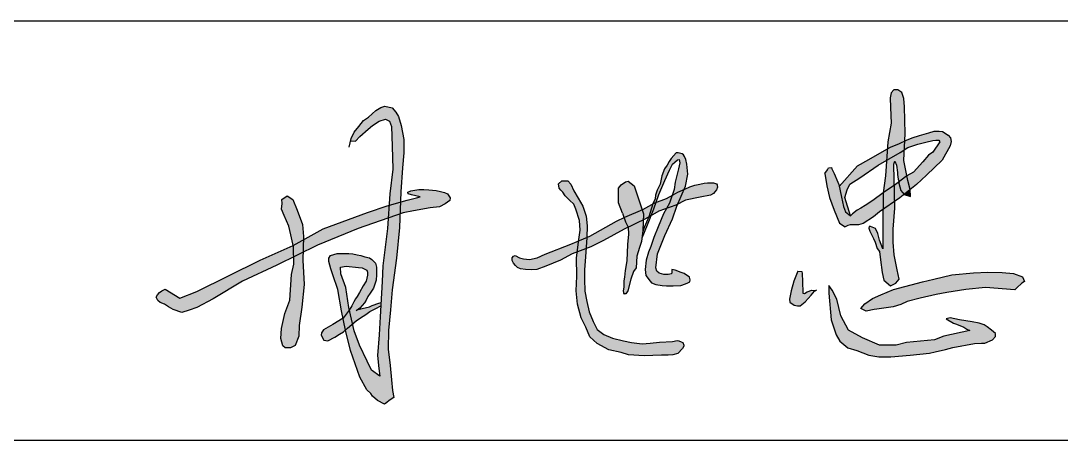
# Model space of a CAD drawing. Header units: millimetres. Extents: x 865974 to 875117, y 41124 to 44891.
# Drawn here: x 867587.78 to 867603.93, y 41169.6 to 41176.1 of the extents above; entities that cross this region are included whole.
import ezdxf

# ---------------------------------------------------------------- set-up
doc = ezdxf.new("R2010")
doc.units = ezdxf.units.MM
doc.header["$LTSCALE"] = 1000
doc.header["$MEASUREMENT"] = 0
doc.layers.add('HATCH', color=8, linetype='Continuous')

msp = doc.modelspace()

# ---------------------------------------------------------------- hatches: boundary and pattern name
at = {"layer": 'HATCH'}
for points in [[(867601.498, 41174.772), (867601.487, 41174.902), (867601.456, 41174.993), (867601.393, 41175.035), (867601.333, 41175.035), (867601.291, 41174.99), (867601.273, 41174.913), (867601.28, 41174.762), (867601.287, 41174.52), (867601.238, 41174.229), (867601.23, 41174.118), (867601.277, 41174.145), (867601.421, 41174.204), (867601.499, 41174.241), (867601.505, 41174.358)], [(867593.706, 41173.823), (867593.727, 41174.058), (867593.725, 41174.264), (867593.684, 41174.483), (867593.642, 41174.619), (867593.602, 41174.689), (867593.546, 41174.758), (867593.433, 41174.78), (867593.369, 41174.761), (867593.294, 41174.716), (867593.179, 41174.609), (867593.102, 41174.558), (867593.03, 41174.465), (867592.955, 41174.377), (867592.912, 41174.28), (867592.904, 41174.245), (867592.978, 41174.238), (867593.042, 41174.312), (867593.173, 41174.423), (867593.241, 41174.484), (867593.342, 41174.551), (867593.44, 41174.578), (867593.507, 41174.551), (867593.534, 41174.464), (867593.547, 41174.164), (867593.554, 41173.803), (867593.51, 41173.425), (867593.498, 41173.244), (867593.676, 41173.295), (867593.682, 41173.454)], [(867602.212, 41174.29), (867602.173, 41174.331), (867602.085, 41174.389), (867602.033, 41174.394), (867601.956, 41174.392), (867601.875, 41174.369), (867601.729, 41174.326), (867601.615, 41174.293), (867601.526, 41174.254), (867601.499, 41174.241), (867601.492, 41174.105), (867601.546, 41174.139), (867601.701, 41174.192), (867601.827, 41174.226), (867601.935, 41174.248), (867601.981, 41174.257), (867602.03, 41174.255), (867602.047, 41174.23), (867601.936, 41174.071), (867601.869, 41174.02), (867601.782, 41173.917), (867601.634, 41173.759), (867601.533, 41173.699), (867601.547, 41173.629), (867601.585, 41173.491), (867601.68, 41173.568), (867601.839, 41173.713), (867602.079, 41173.942), (867602.203, 41174.165), (867602.219, 41174.235)], [(867601.499, 41174.241), (867601.421, 41174.204), (867601.277, 41174.145), (867601.23, 41174.118), (867601.217, 41173.942), (867601.429, 41174.064), (867601.492, 41174.105)], [(867597.776, 41173.63), (867597.849, 41173.791), (867597.898, 41173.881), (867597.934, 41173.913), (867597.976, 41173.948), (867598.001, 41173.953), (867598.009, 41173.904), (867597.99, 41173.811), (867597.938, 41173.604), (867597.924, 41173.489), (867597.894, 41173.401), (867597.908, 41173.409), (867597.978, 41173.449), (867598.075, 41173.49), (867598.099, 41173.543), (867598.136, 41173.729), (867598.12, 41173.884), (867598.101, 41173.956), (867598.084, 41174.001), (867598.066, 41174.026), (867598.046, 41174.041), (867597.985, 41174.058), (867597.954, 41174.058), (867597.877, 41173.97), (867597.845, 41173.922), (867597.812, 41173.868), (867597.774, 41173.81), (867597.733, 41173.703), (867597.703, 41173.574), (867597.66, 41173.479), (867597.63, 41173.403), (867597.625, 41173.346), (867597.593, 41173.267), (867597.621, 41173.282), (867597.64, 41173.289), (867597.683, 41173.412)], [(867600.803, 41173.672), (867601.086, 41173.866), (867601.217, 41173.942), (867601.23, 41174.118), (867601.187, 41174.093), (867600.942, 41173.954), (867600.767, 41173.858), (867600.482, 41173.538), (867600.521, 41173.37), (867600.549, 41173.228), (867600.583, 41173.142), (867600.66, 41173.082), (867600.572, 41173.366), (867600.605, 41173.482), (867600.65, 41173.572)], [(867601.492, 41174.105), (867601.429, 41174.064), (867601.217, 41173.942), (867601.2, 41173.703), (867601.164, 41173.439), (867601.338, 41173.556), (867601.334, 41173.668), (867601.329, 41173.85), (867601.331, 41173.883), (867601.346, 41173.93), (867601.374, 41173.865), (867601.387, 41173.754), (867601.389, 41173.724), (867601.396, 41173.651), (867601.411, 41173.609), (867601.533, 41173.699), (867601.501, 41173.86), (867601.484, 41173.937)], [(867600.476, 41173.566), (867600.46, 41173.605), (867600.405, 41173.74), (867600.369, 41173.811), (867600.361, 41173.833), (867600.318, 41173.825), (867600.302, 41173.794), (867600.26, 41173.736), (867600.292, 41173.549), (867600.335, 41173.367), (867600.407, 41173.168), (867600.488, 41172.966), (867600.575, 41172.909), (867600.617, 41172.934), (867600.653, 41172.94), (867600.678, 41172.941), (867600.729, 41172.941), (867600.783, 41172.943), (867600.855, 41172.962), (867601.016, 41173.067), (867601.11, 41173.144), (867601.163, 41173.181), (867601.164, 41173.439), (867601.006, 41173.317), (867600.887, 41173.242), (867600.817, 41173.199), (867600.761, 41173.168), (867600.687, 41173.115), (867600.66, 41173.082), (867600.583, 41173.142), (867600.549, 41173.228), (867600.521, 41173.37)], [(867601.547, 41173.629), (867601.533, 41173.699), (867601.533, 41173.699), (867601.411, 41173.609), (867601.409, 41173.59), (867601.442, 41173.474), (867601.491, 41173.414), (867601.585, 41173.491)], [(867594.369, 41173.267), (867594.443, 41173.319), (867594.445, 41173.362), (867594.402, 41173.42), (867594.356, 41173.442), (867594.298, 41173.457), (867594.23, 41173.473), (867594.115, 41173.486), (867594.035, 41173.49), (867593.958, 41173.49), (867593.898, 41173.479), (867593.837, 41173.467), (867593.789, 41173.446), (867593.793, 41173.422), (867593.845, 41173.409), (867593.913, 41173.393), (867593.983, 41173.378), (867593.921, 41173.36), (867593.779, 41173.325), (867593.676, 41173.295), (867593.669, 41173.111), (867593.715, 41173.127), (867593.878, 41173.16), (867594.136, 41173.203), (867594.278, 41173.22)], [(867596.559, 41173.076), (867596.507, 41173.233), (867596.433, 41173.354), (867596.363, 41173.469), (867596.316, 41173.573), (867596.274, 41173.622), (867596.178, 41173.626), (867596.125, 41173.577), (867596.135, 41173.512), (867596.165, 41173.477), (867596.193, 41173.447), (867596.23, 41173.394), (867596.3, 41173.323), (867596.366, 41173.261), (867596.397, 41173.186), (867596.451, 41173.009), (867596.464, 41172.857), (867596.444, 41172.713), (867596.442, 41172.694), (867596.569, 41172.748), (867596.574, 41172.927)], [(867597.353, 41173.389), (867597.301, 41173.545), (867597.209, 41173.621), (867597.165, 41173.609), (867597.101, 41173.561), (867597.057, 41173.509), (867597.057, 41173.425), (867597.057, 41173.285), (867597.121, 41173.125), (867597.144, 41173.057), (867597.154, 41173.062), (867597.424, 41173.177)], [(867598.075, 41173.49), (867597.978, 41173.449), (867597.908, 41173.409), (867597.894, 41173.401), (867597.852, 41173.28), (867597.802, 41173.194), (867597.949, 41173.246), (867597.973, 41173.258)], [(867598.486, 41173.404), (867598.534, 41173.429), (867598.555, 41173.451), (867598.577, 41173.486), (867598.592, 41173.524), (867598.591, 41173.552), (867598.588, 41173.563), (867598.578, 41173.577), (867598.531, 41173.592), (867598.438, 41173.592), (867598.388, 41173.586), (867598.318, 41173.572), (867598.241, 41173.556), (867598.165, 41173.529), (867598.088, 41173.496), (867598.075, 41173.49), (867597.973, 41173.258), (867598.1, 41173.326), (867598.328, 41173.37)], [(867601.338, 41173.556), (867601.164, 41173.439), (867601.163, 41173.181), (867601.345, 41173.306)], [(867601.442, 41173.474), (867601.409, 41173.59), (867601.411, 41173.609), (867601.355, 41173.568), (867601.338, 41173.556), (867601.345, 41173.306), (867601.422, 41173.359), (867601.491, 41173.414)], [(867601.585, 41173.491), (867601.491, 41173.414), (867601.589, 41173.383)], [(867592.156, 41172.948), (867592.072, 41173.17), (867592.002, 41173.336), (867591.914, 41173.393), (867591.832, 41173.337), (867591.838, 41173.273), (867591.826, 41173.185), (867591.869, 41173.086), (867591.944, 41172.922), (867591.973, 41172.788), (867592.008, 41172.624), (867592.168, 41172.713), (867592.169, 41172.763)], [(867597.852, 41173.28), (867597.894, 41173.401), (867597.804, 41173.352), (867597.64, 41173.289), (867597.605, 41173.192), (867597.563, 41173.084), (867597.682, 41173.152), (867597.802, 41173.194)], [(867593.017, 41172.885), (867593.485, 41173.047), (867593.498, 41173.244), (867593.469, 41173.236), (867593.162, 41173.135), (867592.473, 41172.881), (867592.168, 41172.713), (867592.165, 41172.518), (867592.388, 41172.629)], [(867593.676, 41173.295), (867593.498, 41173.244), (867593.485, 41173.047), (867593.669, 41173.111)], [(867597.445, 41173.115), (867597.424, 41173.177), (867597.154, 41173.062), (867597.144, 41173.057), (867597.166, 41172.991), (867597.209, 41172.904), (867597.442, 41173.018)], [(867597.593, 41173.267), (867597.437, 41173.182), (867597.424, 41173.177), (867597.445, 41173.115), (867597.442, 41173.018), (867597.479, 41173.037), (867597.53, 41173.066)], [(867597.896, 41173.035), (867597.961, 41173.231), (867597.973, 41173.258), (867597.949, 41173.246), (867597.802, 41173.194), (867597.754, 41173.112), (867597.676, 41172.913), (867597.605, 41172.744), (867597.561, 41172.607), (867597.526, 41172.52), (867597.487, 41172.392), (867597.471, 41172.25), (867597.48, 41172.155), (867597.548, 41172.07), (867597.568, 41172.044), (867597.636, 41172.017), (867597.735, 41172), (867597.801, 41171.999), (867597.909, 41171.999), (867598.027, 41172.003), (867598.098, 41172.025), (867598.133, 41172.041), (867598.163, 41172.061), (867598.168, 41172.092), (867598.16, 41172.13), (867598.078, 41172.186), (867598.029, 41172.205), (867597.935, 41172.24), (867597.884, 41172.248), (867597.884, 41172.209), (867597.881, 41172.185), (867597.829, 41172.171), (867597.761, 41172.174), (867597.691, 41172.193), (867597.653, 41172.222), (867597.637, 41172.273), (867597.661, 41172.493), (867597.779, 41172.779)], [(867597.64, 41173.289), (867597.621, 41173.282), (867597.593, 41173.267), (867597.53, 41173.066), (867597.563, 41173.084), (867597.605, 41173.192)], [(867601.348, 41173.199), (867601.345, 41173.306), (867601.163, 41173.181), (867601.161, 41172.913), (867601.16, 41172.699), (867601.161, 41172.57), (867601.109, 41172.703), (867601.08, 41172.81), (867601.045, 41172.885), (867600.997, 41172.904), (867600.97, 41172.916), (867600.949, 41172.918), (867600.941, 41172.889), (867600.957, 41172.843), (867601.016, 41172.731), (867601.043, 41172.672), (867601.073, 41172.577), (867601.107, 41172.527), (867601.123, 41172.4), (867601.151, 41172.201), (867601.174, 41172.084), (867601.279, 41171.999), (867601.36, 41172.036), (867601.415, 41172.1), (867601.38, 41172.246), (867601.334, 41172.475), (867601.323, 41172.674), (867601.323, 41172.876)], [(867592.955, 41171.301), (867592.931, 41171.406), (867592.855, 41171.341), (867592.823, 41171.313), (867592.823, 41171.311), (867592.898, 41170.993), (867593.042, 41170.581), (867593.151, 41170.382), (867593.213, 41170.328), (867593.239, 41170.288), (867593.316, 41170.219), (867593.426, 41170.163), (867593.464, 41170.189), (867593.499, 41170.221), (867593.572, 41170.266), (867593.55, 41170.376), (867593.533, 41170.537), (867593.514, 41170.764), (867593.486, 41171.017), (867593.489, 41171.302), (867593.518, 41171.624), (867593.546, 41171.933), (867593.615, 41172.427), (867593.661, 41172.903), (867593.669, 41173.111), (867593.485, 41173.047), (867593.473, 41172.885), (867593.399, 41172.308), (867593.392, 41172.064), (867593.382, 41171.882), (867593.362, 41171.518), (867593.342, 41171.238), (867593.319, 41170.917), (867593.338, 41170.716), (867593.352, 41170.598), (867593.225, 41170.688), (867593.16, 41170.829), (867593.04, 41171.077)], [(867597.146, 41172.874), (867597.209, 41172.904), (867597.166, 41172.991), (867597.144, 41173.057), (867597.027, 41173), (867596.615, 41172.767), (867596.569, 41172.748), (867596.557, 41172.575), (867596.628, 41172.602), (867596.825, 41172.7)], [(867597.438, 41172.852), (867597.442, 41173.018), (867597.209, 41172.904), (867597.215, 41172.796), (867597.2, 41172.638), (867597.185, 41172.386), (867597.16, 41172.234), (867597.152, 41172.131), (867597.141, 41172.072), (867597.139, 41172.022), (867597.139, 41171.978), (867597.133, 41171.921), (867597.134, 41171.893), (867597.138, 41171.88), (867597.146, 41171.873), (867597.172, 41171.874), (867597.202, 41171.918), (867597.251, 41172.099), (867597.293, 41172.219), (867597.333, 41172.275), (867597.345, 41172.455), (867597.385, 41172.592), (867597.417, 41172.684)], [(867597.563, 41173.084), (867597.53, 41173.066), (867597.457, 41172.901), (867597.436, 41172.837), (867597.425, 41172.743), (867597.507, 41172.943)], [(867592.168, 41172.713), (867592.008, 41172.624), (867592.013, 41172.601), (867592.017, 41172.445), (867592.165, 41172.518)], [(867596.339, 41172.494), (867596.418, 41172.523), (867596.442, 41172.694), (867596.321, 41172.642), (867595.918, 41172.487), (867595.794, 41172.428), (867595.676, 41172.407), (867595.584, 41172.417), (867595.523, 41172.433), (867595.457, 41172.466), (867595.43, 41172.457), (867595.41, 41172.431), (867595.407, 41172.388), (867595.431, 41172.346), (867595.461, 41172.31), (867595.491, 41172.283), (867595.536, 41172.26), (867595.614, 41172.251), (867595.705, 41172.244), (867595.793, 41172.251), (867595.929, 41172.299), (867596.156, 41172.393)], [(867596.569, 41172.748), (867596.442, 41172.694), (867596.418, 41172.523), (867596.557, 41172.575)], [(867591.224, 41172.07), (867591.756, 41172.316), (867592.017, 41172.445), (867592.013, 41172.601), (867592.008, 41172.624), (867591.497, 41172.392), (867590.517, 41171.908), (867590.249, 41171.806), (867590.025, 41171.944), (867589.972, 41171.921), (867589.937, 41171.894), (867589.902, 41171.859), (867589.883, 41171.822), (867589.908, 41171.769), (867589.947, 41171.738), (867590.013, 41171.711), (867590.073, 41171.672), (867590.149, 41171.629), (867590.283, 41171.581), (867590.395, 41171.618), (867590.514, 41171.662), (867590.768, 41171.793)], [(867596.531, 41172.101), (867596.533, 41172.242), (867596.548, 41172.448), (867596.557, 41172.575), (867596.418, 41172.523), (867596.405, 41172.428), (867596.411, 41172.144), (867596.401, 41171.92), (867596.422, 41171.71), (867596.479, 41171.503), (867596.549, 41171.354), (867596.614, 41171.207), (867596.727, 41171.102), (867596.908, 41171.004), (867597.101, 41170.963), (867597.213, 41170.928), (867597.457, 41170.913), (867597.724, 41170.92), (867597.828, 41170.921), (867597.903, 41170.927), (867597.981, 41170.95), (867598.053, 41171.027), (867598.071, 41171.063), (867598.071, 41171.079), (867598.059, 41171.117), (867598.031, 41171.131), (867597.995, 41171.143), (867597.967, 41171.149), (867597.896, 41171.136), (867597.692, 41171.122), (867597.549, 41171.11), (867597.427, 41171.099), (867597.261, 41171.118), (867597.138, 41171.144), (867596.966, 41171.185), (867596.828, 41171.241), (867596.727, 41171.319), (867596.667, 41171.446), (867596.604, 41171.593), (867596.567, 41171.756), (867596.537, 41171.916)], [(867592.178, 41172.018), (867592.162, 41172.393), (867592.165, 41172.518), (867592.017, 41172.445), (867592.02, 41172.33), (867591.982, 41172.172), (867591.957, 41171.774), (867591.878, 41171.569), (867591.826, 41171.337), (867591.817, 41171.179), (867591.851, 41171.066), (867591.883, 41171.035), (867591.968, 41171.035), (867592.043, 41171.071), (867592.099, 41171.215), (867592.104, 41171.384), (867592.144, 41171.668)], [(867593.231, 41172.405), (867593.193, 41172.429), (867593.123, 41172.446), (867593.059, 41172.466), (867593.001, 41172.479), (867592.937, 41172.49), (867592.876, 41172.496), (867592.779, 41172.496), (867592.694, 41172.496), (867592.59, 41172.466), (867592.563, 41172.426), (867592.563, 41172.375), (867592.593, 41172.26), (867592.624, 41172.166), (867592.701, 41171.94), (867592.758, 41171.61), (867592.783, 41171.495), (867592.881, 41171.619), (867592.871, 41171.662), (867592.825, 41171.973), (867592.751, 41172.184), (867592.742, 41172.284), (867592.834, 41172.299), (867593.025, 41172.282), (867593.079, 41172.275), (867593.12, 41172.256), (867593.151, 41172.24), (867593.162, 41172.206), (867593.162, 41172.162), (867593.144, 41172.069), (867593.097, 41171.995), (867593.04, 41171.895), (867593.001, 41171.83), (867592.979, 41171.793), (867592.951, 41171.75), (867592.918, 41171.689), (867592.881, 41171.619), (867592.931, 41171.406), (867592.986, 41171.454), (867593.057, 41171.501), (867593.138, 41171.551), (867593.199, 41171.597), (867593.29, 41171.647), (867593.371, 41171.684), (867593.374, 41171.74), (867593.338, 41171.729), (867593.236, 41171.69), (867593.192, 41171.673), (867593.081, 41171.643), (867593.016, 41171.629), (867593.045, 41171.65), (867593.116, 41171.731), (867593.143, 41171.775), (867593.17, 41171.829), (867593.207, 41171.883), (867593.254, 41171.96), (867593.298, 41172.085), (867593.305, 41172.169), (867593.305, 41172.233), (867593.301, 41172.284), (867593.285, 41172.348)], [(867600.05, 41171.852), (867600.1, 41171.912), (867600.118, 41171.923), (867600.06, 41171.927), (867599.987, 41171.902), (867599.947, 41171.877), (867599.919, 41171.882), (867599.917, 41171.909), (867599.917, 41171.947), (867599.912, 41172.005), (867599.912, 41172.047), (867599.912, 41172.108), (867599.909, 41172.143), (867599.909, 41172.188), (867599.904, 41172.218), (867599.839, 41172.223), (867599.819, 41172.17), (867599.781, 41172.07), (867599.736, 41171.919), (867599.721, 41171.839), (867599.711, 41171.791), (867599.718, 41171.741), (867599.786, 41171.699), (867599.836, 41171.684), (867599.877, 41171.686), (867599.957, 41171.749)], [(867601.739, 41171.804), (867601.988, 41171.86), (867602.151, 41171.891), (867602.45, 41171.942), (867602.755, 41171.973), (867603.208, 41171.934), (867603.241, 41171.967), (867603.315, 41172.036), (867603.361, 41172.064), (867603.328, 41172.135), (867603.188, 41172.189), (867603.012, 41172.201), (867602.791, 41172.206), (867602.567, 41172.199), (867602.233, 41172.168), (867601.95, 41172.1), (867601.777, 41172.056), (867601.326, 41171.939), (867601.13, 41171.855), (867600.998, 41171.799), (867600.881, 41171.715), (867600.818, 41171.644), (867600.902, 41171.603), (867601.024, 41171.631), (867601.065, 41171.634), (867601.21, 41171.654), (867601.322, 41171.672), (867601.441, 41171.708), (867601.538, 41171.753)], [(867600.448, 41171.788), (867600.372, 41171.928), (867600.321, 41172.002), (867600.324, 41171.884), (867600.359, 41171.472), (867600.434, 41171.236), (867600.495, 41171.138), (867600.615, 41171.033), (867600.756, 41170.993), (867600.941, 41170.924), (867601.096, 41170.898), (867601.286, 41170.896), (867601.582, 41170.92), (867601.883, 41170.954), (867601.972, 41170.974), (867602.135, 41171.008), (867602.248, 41171.039), (867602.584, 41171.101), (867602.691, 41171.11), (867602.741, 41171.11), (867602.862, 41171.162), (867602.908, 41171.21), (867602.91, 41171.259), (867602.848, 41171.309), (867602.777, 41171.363), (867602.731, 41171.392), (867602.654, 41171.418), (867602.547, 41171.44), (867602.348, 41171.472), (867602.205, 41171.498), (867602.145, 41171.484), (867602.259, 41171.42), (867602.303, 41171.402), (867602.416, 41171.355), (867602.465, 41171.325), (867602.509, 41171.303), (867602.109, 41171.216), (867601.963, 41171.157), (867601.529, 41171.117), (867601.367, 41171.078), (867601.11, 41171.078), (867600.842, 41171.189), (867600.629, 41171.307), (867600.507, 41171.529)], [(867592.881, 41171.619), (867592.783, 41171.495), (867592.823, 41171.313), (867592.855, 41171.341), (867592.931, 41171.406)], [(867592.823, 41171.313), (867592.783, 41171.495), (867592.627, 41171.399), (867592.479, 41171.315), (867592.451, 41171.269), (867592.442, 41171.232), (867592.488, 41171.154), (867592.549, 41171.143), (867592.657, 41171.202), (867592.731, 41171.247), (867592.792, 41171.286)]]:
    msp.add_hatch(color=256, dxfattribs=at).paths.add_polyline_path(points)

# ---------------------------------------------------------------- linework, layer by layer
for p, q in [((867571.988, 41176.104), (867681.988, 41176.104)), ((867571.988, 41169.604), (867626.988, 41169.604))]:
    msp.add_line(p, q)
for points in [[(867601.409, 41173.59), (867601.442, 41173.474), (867601.491, 41173.414), (867601.589, 41173.383), (867601.585, 41173.491), (867601.547, 41173.629), (867601.501, 41173.86), (867601.484, 41173.937), (867601.505, 41174.358), (867601.498, 41174.772), (867601.487, 41174.902), (867601.456, 41174.993), (867601.393, 41175.035), (867601.333, 41175.035), (867601.291, 41174.99), (867601.273, 41174.913), (867601.28, 41174.762), (867601.287, 41174.52), (867601.238, 41174.229), (867601.2, 41173.703), (867601.164, 41173.439), (867601.161, 41172.913), (867601.16, 41172.699), (867601.161, 41172.57), (867601.109, 41172.703), (867601.08, 41172.81), (867601.045, 41172.885)], [(867592.88, 41174.147), (867592.912, 41174.28), (867592.955, 41174.377), (867593.03, 41174.465), (867593.102, 41174.558), (867593.179, 41174.609), (867593.294, 41174.716), (867593.369, 41174.761), (867593.433, 41174.78), (867593.546, 41174.758), (867593.602, 41174.689), (867593.642, 41174.619), (867593.684, 41174.483), (867593.725, 41174.264), (867593.727, 41174.058), (867593.706, 41173.823), (867593.682, 41173.454), (867593.661, 41172.903), (867593.615, 41172.427), (867593.546, 41171.933), (867593.518, 41171.624), (867593.489, 41171.302), (867593.486, 41171.017), (867593.514, 41170.764), (867593.533, 41170.537), (867593.55, 41170.376), (867593.572, 41170.266), (867593.499, 41170.221), (867593.464, 41170.189), (867593.426, 41170.163), (867593.316, 41170.219), (867593.239, 41170.288), (867593.213, 41170.328), (867593.151, 41170.382), (867593.042, 41170.581), (867592.898, 41170.993), (867592.823, 41171.311), (867592.758, 41171.61), (867592.701, 41171.94), (867592.624, 41172.166), (867592.593, 41172.26), (867592.563, 41172.375), (867592.563, 41172.426), (867592.59, 41172.466), (867592.59, 41172.466), (867592.694, 41172.496), (867592.779, 41172.496), (867592.779, 41172.496), (867592.876, 41172.496), (867592.937, 41172.49), (867593.001, 41172.479), (867593.059, 41172.466), (867593.123, 41172.446), (867593.193, 41172.429), (867593.231, 41172.405), (867593.285, 41172.348), (867593.301, 41172.284), (867593.305, 41172.233), (867593.305, 41172.169), (867593.298, 41172.085), (867593.254, 41171.96), (867593.207, 41171.883), (867593.17, 41171.829), (867593.143, 41171.775), (867593.116, 41171.731), (867593.116, 41171.731), (867593.045, 41171.65), (867592.988, 41171.607)], [(867592.904, 41174.245), (867592.978, 41174.238), (867592.978, 41174.238), (867593.042, 41174.312), (867593.173, 41174.423), (867593.241, 41174.484), (867593.342, 41174.551), (867593.44, 41174.578), (867593.44, 41174.578), (867593.507, 41174.551), (867593.534, 41174.464), (867593.547, 41174.164), (867593.554, 41173.803), (867593.51, 41173.425), (867593.473, 41172.885), (867593.399, 41172.308), (867593.392, 41172.064), (867593.382, 41171.882), (867593.362, 41171.518), (867593.342, 41171.238), (867593.319, 41170.917), (867593.338, 41170.716), (867593.352, 41170.598), (867593.352, 41170.598), (867593.225, 41170.688), (867593.16, 41170.829), (867593.04, 41171.077), (867592.955, 41171.301), (867592.871, 41171.662), (867592.825, 41171.973), (867592.751, 41172.184), (867592.742, 41172.284), (867592.742, 41172.284), (867592.834, 41172.299), (867593.025, 41172.282), (867593.025, 41172.282), (867593.079, 41172.275), (867593.12, 41172.256), (867593.151, 41172.24), (867593.162, 41172.206), (867593.162, 41172.162), (867593.144, 41172.069), (867593.097, 41171.995), (867593.04, 41171.895), (867593.001, 41171.83), (867592.979, 41171.793), (867592.951, 41171.75), (867592.918, 41171.689), (867592.881, 41171.619), (867592.783, 41171.495), (867592.627, 41171.399), (867592.479, 41171.315), (867592.451, 41171.269), (867592.442, 41171.232), (867592.488, 41171.154), (867592.549, 41171.143), (867592.657, 41171.202), (867592.731, 41171.247), (867592.792, 41171.286), (867592.855, 41171.341), (867592.986, 41171.454), (867593.057, 41171.501), (867593.138, 41171.551), (867593.199, 41171.597), (867593.29, 41171.647), (867593.371, 41171.684)], [(867600.482, 41173.538), (867600.767, 41173.858), (867600.942, 41173.954), (867601.187, 41174.093), (867601.277, 41174.145), (867601.421, 41174.204), (867601.526, 41174.254), (867601.615, 41174.293), (867601.729, 41174.326), (867601.875, 41174.369), (867601.956, 41174.392), (867602.033, 41174.394), (867602.085, 41174.389), (867602.173, 41174.331), (867602.212, 41174.29), (867602.219, 41174.235), (867602.203, 41174.165), (867602.079, 41173.942), (867601.839, 41173.713), (867601.68, 41173.568), (867601.422, 41173.359), (867601.11, 41173.144), (867601.016, 41173.067), (867600.855, 41172.962), (867600.783, 41172.943), (867600.729, 41172.941), (867600.678, 41172.941), (867600.653, 41172.94), (867600.617, 41172.934), (867600.575, 41172.909)], [(867600.26, 41173.736), (867600.302, 41173.794), (867600.318, 41173.825), (867600.318, 41173.825), (867600.361, 41173.833), (867600.369, 41173.811), (867600.405, 41173.74), (867600.46, 41173.605), (867600.476, 41173.566), (867600.521, 41173.37), (867600.549, 41173.228), (867600.583, 41173.142), (867600.66, 41173.082), (867600.572, 41173.366), (867600.605, 41173.482), (867600.65, 41173.572), (867600.803, 41173.672), (867601.086, 41173.866), (867601.429, 41174.064), (867601.546, 41174.139), (867601.701, 41174.192), (867601.827, 41174.226), (867601.935, 41174.248), (867601.981, 41174.257), (867602.03, 41174.255), (867602.047, 41174.23), (867601.936, 41174.071), (867601.869, 41174.02), (867601.782, 41173.917), (867601.634, 41173.759), (867601.533, 41173.699), (867601.355, 41173.568), (867601.164, 41173.439), (867601.006, 41173.317), (867600.887, 41173.242), (867600.817, 41173.199), (867600.761, 41173.168), (867600.687, 41173.115), (867600.66, 41173.082)], [(867597.425, 41172.743), (867597.507, 41172.943), (867597.605, 41173.192), (867597.683, 41173.412), (867597.776, 41173.63), (867597.849, 41173.791), (867597.898, 41173.881), (867597.934, 41173.913), (867597.976, 41173.948), (867598.001, 41173.953), (867598.009, 41173.904), (867597.99, 41173.811), (867597.938, 41173.604), (867597.924, 41173.489), (867597.852, 41173.28), (867597.754, 41173.112), (867597.676, 41172.913), (867597.605, 41172.744), (867597.561, 41172.607), (867597.526, 41172.52), (867597.487, 41172.392), (867597.471, 41172.25), (867597.48, 41172.155), (867597.548, 41172.07), (867597.568, 41172.044), (867597.636, 41172.017), (867597.735, 41172), (867597.801, 41171.999), (867597.909, 41171.999), (867598.027, 41172.003), (867598.098, 41172.025), (867598.133, 41172.041), (867598.163, 41172.061), (867598.168, 41172.092), (867598.16, 41172.13), (867598.078, 41172.186), (867598.029, 41172.205), (867597.935, 41172.24), (867597.884, 41172.248), (867597.884, 41172.209), (867597.881, 41172.185), (867597.829, 41172.171), (867597.761, 41172.174), (867597.691, 41172.193), (867597.653, 41172.222), (867597.637, 41172.273), (867597.661, 41172.493), (867597.779, 41172.779), (867597.896, 41173.035), (867597.961, 41173.231), (867598.099, 41173.543), (867598.136, 41173.729), (867598.12, 41173.884), (867598.101, 41173.956), (867598.084, 41174.001), (867598.066, 41174.026), (867598.046, 41174.041), (867597.985, 41174.058), (867597.954, 41174.058), (867597.877, 41173.97), (867597.845, 41173.922), (867597.812, 41173.868), (867597.774, 41173.81), (867597.733, 41173.703), (867597.703, 41173.574), (867597.66, 41173.479), (867597.63, 41173.403), (867597.625, 41173.346)], [(867601.045, 41172.885), (867600.997, 41172.904), (867600.97, 41172.916), (867600.949, 41172.918), (867600.941, 41172.889), (867600.957, 41172.843), (867601.016, 41172.731), (867601.043, 41172.672), (867601.073, 41172.577), (867601.107, 41172.527), (867601.123, 41172.4), (867601.151, 41172.201), (867601.174, 41172.084), (867601.279, 41171.999), (867601.36, 41172.036), (867601.415, 41172.1), (867601.415, 41172.1), (867601.38, 41172.246), (867601.334, 41172.475), (867601.323, 41172.674), (867601.323, 41172.876), (867601.348, 41173.199), (867601.334, 41173.668), (867601.329, 41173.85), (867601.331, 41173.883), (867601.346, 41173.93), (867601.346, 41173.93), (867601.374, 41173.865), (867601.387, 41173.754), (867601.389, 41173.724), (867601.396, 41173.651), (867601.411, 41173.609), (867601.409, 41173.59)], [(867600.26, 41173.736), (867600.292, 41173.549), (867600.335, 41173.367), (867600.407, 41173.168), (867600.488, 41172.966), (867600.575, 41172.909)], [(867590.025, 41171.944), (867590.249, 41171.806), (867590.517, 41171.908), (867591.497, 41172.392), (867592.008, 41172.624), (867592.473, 41172.881), (867593.162, 41173.135), (867593.469, 41173.236), (867593.779, 41173.325), (867593.921, 41173.36), (867593.983, 41173.378), (867593.913, 41173.393), (867593.845, 41173.409), (867593.793, 41173.422), (867593.793, 41173.422), (867593.789, 41173.446), (867593.837, 41173.467), (867593.898, 41173.479), (867593.958, 41173.49), (867594.035, 41173.49), (867594.115, 41173.486), (867594.23, 41173.473), (867594.298, 41173.457), (867594.356, 41173.442), (867594.402, 41173.42), (867594.445, 41173.362), (867594.443, 41173.319), (867594.369, 41173.267), (867594.278, 41173.22), (867594.136, 41173.203), (867593.878, 41173.16), (867593.715, 41173.127), (867593.017, 41172.885), (867592.388, 41172.629), (867591.756, 41172.316), (867591.224, 41172.07), (867590.768, 41171.793), (867590.514, 41171.662), (867590.395, 41171.618), (867590.283, 41171.581), (867590.149, 41171.629), (867590.073, 41171.672), (867590.013, 41171.711), (867589.947, 41171.738), (867589.908, 41171.769), (867589.883, 41171.822), (867589.902, 41171.859), (867589.937, 41171.894), (867589.972, 41171.921), (867590.025, 41171.944)], [(867598.578, 41173.577), (867598.588, 41173.563), (867598.591, 41173.552), (867598.592, 41173.524), (867598.577, 41173.486), (867598.555, 41173.451), (867598.534, 41173.429), (867598.486, 41173.404), (867598.328, 41173.37), (867598.1, 41173.326), (867597.949, 41173.246), (867597.682, 41173.152), (867597.479, 41173.037), (867597.146, 41172.874), (867596.825, 41172.7), (867596.628, 41172.602), (867596.339, 41172.494), (867596.156, 41172.393), (867595.929, 41172.299), (867595.793, 41172.251), (867595.705, 41172.244), (867595.614, 41172.251), (867595.536, 41172.26), (867595.491, 41172.283), (867595.461, 41172.31), (867595.431, 41172.346), (867595.407, 41172.388), (867595.41, 41172.431), (867595.43, 41172.457), (867595.457, 41172.466)], [(867595.457, 41172.466), (867595.523, 41172.433), (867595.584, 41172.417), (867595.676, 41172.407), (867595.794, 41172.428), (867595.918, 41172.487), (867596.321, 41172.642), (867596.615, 41172.767), (867597.027, 41173), (867597.154, 41173.062), (867597.437, 41173.182), (867597.621, 41173.282), (867597.804, 41173.352), (867597.908, 41173.409), (867597.978, 41173.449), (867598.088, 41173.496), (867598.165, 41173.529), (867598.241, 41173.556), (867598.318, 41173.572), (867598.388, 41173.586), (867598.438, 41173.592), (867598.531, 41173.592), (867598.531, 41173.592), (867598.578, 41173.577)], [(867596.135, 41173.512), (867596.125, 41173.577), (867596.178, 41173.626), (867596.274, 41173.622), (867596.316, 41173.573), (867596.363, 41173.469), (867596.433, 41173.354), (867596.507, 41173.233), (867596.559, 41173.076), (867596.574, 41172.927), (867596.569, 41172.748), (867596.548, 41172.448), (867596.533, 41172.242), (867596.531, 41172.101), (867596.537, 41171.916), (867596.567, 41171.756), (867596.604, 41171.593), (867596.667, 41171.446), (867596.727, 41171.319), (867596.828, 41171.241), (867596.966, 41171.185), (867597.138, 41171.144), (867597.261, 41171.118), (867597.427, 41171.099), (867597.549, 41171.11), (867597.692, 41171.122), (867597.896, 41171.136), (867597.967, 41171.149), (867597.995, 41171.143), (867598.031, 41171.131), (867598.059, 41171.117), (867598.071, 41171.079), (867598.071, 41171.063), (867598.053, 41171.027), (867597.981, 41170.95), (867597.903, 41170.927), (867597.828, 41170.921), (867597.724, 41170.92), (867597.457, 41170.913), (867597.213, 41170.928), (867597.101, 41170.963), (867596.908, 41171.004), (867596.727, 41171.102), (867596.614, 41171.207), (867596.549, 41171.354), (867596.479, 41171.503), (867596.422, 41171.71), (867596.401, 41171.92), (867596.411, 41172.144), (867596.405, 41172.428), (867596.444, 41172.713), (867596.464, 41172.857), (867596.451, 41173.009), (867596.397, 41173.186), (867596.366, 41173.261), (867596.3, 41173.323), (867596.23, 41173.394), (867596.193, 41173.447), (867596.165, 41173.477), (867596.135, 41173.512)], [(867597.121, 41173.125), (867597.057, 41173.285), (867597.057, 41173.425), (867597.057, 41173.509), (867597.101, 41173.561), (867597.165, 41173.609), (867597.209, 41173.621), (867597.301, 41173.545), (867597.353, 41173.389), (867597.445, 41173.115), (867597.438, 41172.852), (867597.417, 41172.684), (867597.385, 41172.592), (867597.345, 41172.455), (867597.333, 41172.275), (867597.293, 41172.219), (867597.251, 41172.099), (867597.202, 41171.918), (867597.172, 41171.874), (867597.146, 41171.873)], [(867591.832, 41173.337), (867591.914, 41173.393), (867592.002, 41173.336), (867592.072, 41173.17), (867592.156, 41172.948), (867592.169, 41172.763), (867592.162, 41172.393), (867592.178, 41172.018), (867592.144, 41171.668), (867592.104, 41171.384), (867592.099, 41171.215), (867592.043, 41171.071), (867591.968, 41171.035), (867591.883, 41171.035), (867591.851, 41171.066), (867591.817, 41171.179), (867591.826, 41171.337), (867591.878, 41171.569), (867591.957, 41171.774), (867591.982, 41172.172), (867592.02, 41172.33), (867592.013, 41172.601), (867591.973, 41172.788), (867591.944, 41172.922), (867591.869, 41173.086), (867591.826, 41173.185), (867591.838, 41173.273), (867591.832, 41173.337)], [(867597.625, 41173.346), (867597.593, 41173.267), (867597.53, 41173.066), (867597.457, 41172.901), (867597.436, 41172.837)], [(867597.121, 41173.125), (867597.166, 41172.991), (867597.209, 41172.904), (867597.215, 41172.796), (867597.2, 41172.638), (867597.185, 41172.386), (867597.16, 41172.234), (867597.152, 41172.131), (867597.141, 41172.072), (867597.139, 41172.022), (867597.139, 41171.978), (867597.133, 41171.921), (867597.134, 41171.893)], [(867599.839, 41172.223), (867599.819, 41172.17), (867599.781, 41172.07), (867599.736, 41171.919), (867599.721, 41171.839), (867599.711, 41171.791), (867599.718, 41171.741), (867599.718, 41171.741), (867599.786, 41171.699), (867599.836, 41171.684), (867599.877, 41171.686), (867599.957, 41171.749), (867600.05, 41171.852), (867600.1, 41171.912), (867600.135, 41171.935)], [(867599.839, 41172.223), (867599.904, 41172.218), (867599.909, 41172.188), (867599.909, 41172.143), (867599.912, 41172.108), (867599.912, 41172.047), (867599.912, 41172.005), (867599.917, 41171.947), (867599.917, 41171.909), (867599.919, 41171.882), (867599.919, 41171.882), (867599.947, 41171.877), (867599.987, 41171.902), (867600.06, 41171.927), (867600.06, 41171.927), (867600.118, 41171.923)], [(867600.881, 41171.715), (867600.998, 41171.799), (867601.13, 41171.855), (867601.326, 41171.939), (867601.777, 41172.056), (867601.95, 41172.1), (867602.233, 41172.168), (867602.567, 41172.199), (867602.791, 41172.206), (867603.012, 41172.201), (867603.188, 41172.189), (867603.328, 41172.135), (867603.328, 41172.135), (867603.361, 41172.064), (867603.315, 41172.036), (867603.241, 41171.967), (867603.208, 41171.934), (867603.208, 41171.934), (867602.755, 41171.973), (867602.45, 41171.942), (867602.151, 41171.891), (867601.988, 41171.86), (867601.739, 41171.804), (867601.538, 41171.753), (867601.441, 41171.708), (867601.322, 41171.672), (867601.21, 41171.654), (867601.065, 41171.634), (867601.024, 41171.631), (867600.902, 41171.603), (867600.818, 41171.644), (867600.881, 41171.715), (867600.881, 41171.715)], [(867597.134, 41171.893), (867597.138, 41171.88), (867597.146, 41171.873)], [(867600.321, 41172.002), (867600.324, 41171.884), (867600.359, 41171.472), (867600.434, 41171.236), (867600.495, 41171.138), (867600.615, 41171.033), (867600.756, 41170.993), (867600.941, 41170.924), (867601.096, 41170.898), (867601.286, 41170.896), (867601.582, 41170.92), (867601.883, 41170.954), (867601.972, 41170.974), (867602.135, 41171.008), (867602.248, 41171.039), (867602.584, 41171.101), (867602.691, 41171.11), (867602.741, 41171.11), (867602.862, 41171.162), (867602.908, 41171.21), (867602.91, 41171.259), (867602.848, 41171.309), (867602.777, 41171.363), (867602.731, 41171.392), (867602.654, 41171.418), (867602.547, 41171.44), (867602.348, 41171.472), (867602.205, 41171.498), (867602.145, 41171.484), (867602.145, 41171.484), (867602.145, 41171.484), (867602.259, 41171.42), (867602.303, 41171.402), (867602.416, 41171.355), (867602.465, 41171.325), (867602.509, 41171.303), (867602.109, 41171.216), (867601.963, 41171.157), (867601.529, 41171.117), (867601.367, 41171.078), (867601.11, 41171.078), (867600.842, 41171.189), (867600.629, 41171.307), (867600.507, 41171.529), (867600.448, 41171.788), (867600.372, 41171.928), (867600.321, 41172.002)], [(867593.016, 41171.629), (867593.016, 41171.629), (867593.081, 41171.643), (867593.192, 41171.673), (867593.236, 41171.69), (867593.338, 41171.729), (867593.374, 41171.74)]]:
    msp.add_lwpolyline(points)

doc.saveas('drawing.dxf')
